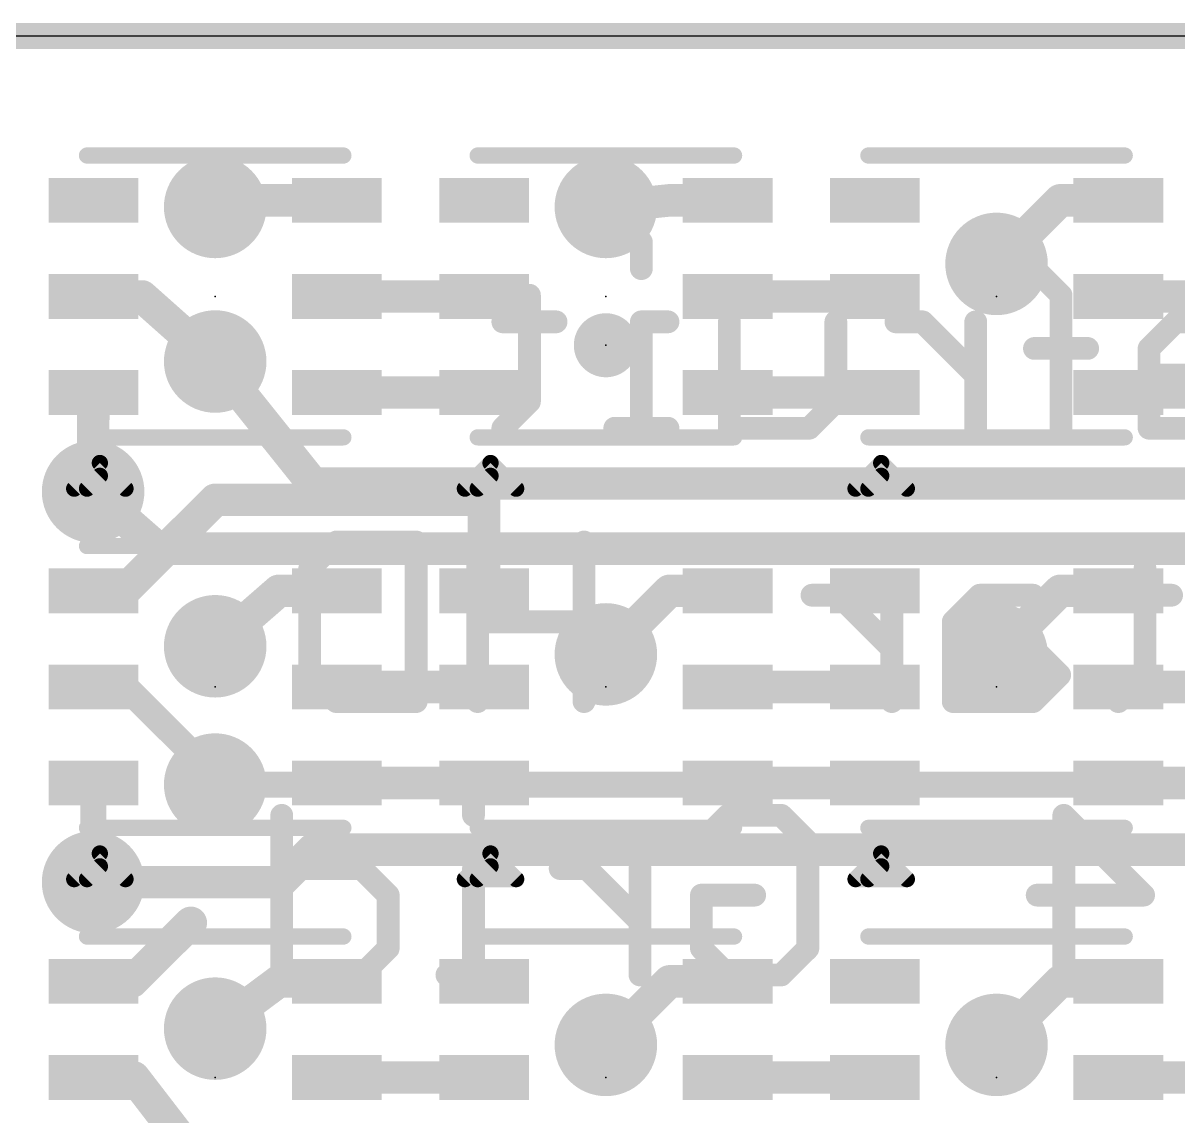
# Model space of a CAD drawing. Extents: x -5.1 to 30.5, y -0.1 to 25.5.
# Drawn here: x 0.53 to 9.54, y 16.97 to 25.5 of the extents above; entities that cross this region are included whole.
import ezdxf

# ---------------------------------------------------------------- set-up
doc = ezdxf.new("R2010")
doc.units = 0
for name, color, linetype in [('1', 12, 'CONTINUOUS'), ('16', 132, 'CONTINUOUS'), ('18', 110, 'CONTINUOUS'), ('20', 53, 'CONTINUOUS'), ('21', 40, 'CONTINUOUS'), ('22', 6, 'CONTINUOUS'), ('23', 53, 'CONTINUOUS')]:
    doc.layers.add(name, color=color, linetype=linetype)

# ---------------------------------------------------------------- blocks, each defined once
blk = doc.blocks.new('PIE')
at = {"const_width": 0.5}
blk.add_lwpolyline([(0, -0.25, 1), (0, 0.25, 1), (0, -0.25)], format="xyb", dxfattribs=at)
blk = doc.blocks.new('RECT')
blk.add_solid([(-0.5, -0.5), (0.5, -0.5), (-0.5, 0.5), (0.5, 0.5)])
blk = doc.blocks.new('ROUNDV')
at = {"const_width": 0.5}
blk.add_lwpolyline([(0, -0.25, 1), (0, 0.25, 1), (0, -0.25)], format="xyb", dxfattribs=at)

msp = doc.modelspace()

# ---------------------------------------------------------------- linework, layer by layer
at = {"layer": '1'}
for points, const_width in [([(25.4, 25.4), (0, 25.4)], 0.2032), ([(2.0835, 24.118), (2.032, 24.0665)], 0.254), ([(2.982, 24.118), (2.0835, 24.118)], 0.254), ([(5.08, 24.0665), (5.576, 24.118)], 0.254), ([(5.576, 24.118), (6.03, 24.118)], 0.254), ([(8.128, 23.622), (8.624, 24.118)], 0.254), ([(8.624, 24.118), (9.078, 24.118)], 0.254), ([(1.082, 23.368), (1.4605, 23.368)], 0.254), ([(1.4605, 23.368), (2.032, 22.86)], 0.254), ([(2.982, 23.368), (4.13, 23.368)], 0.254), ([(6.03, 23.368), (7.178, 23.368)], 0.254), ([(9.078, 23.368), (10.226, 23.368)], 0.254), ([(1.082, 22.618), (1.0795, 22.298)], 0.254), ([(2.982, 22.618), (4.13, 22.618)], 0.254), ([(6.03, 22.618), (7.178, 22.618)], 0.254), ([(9.078, 22.618), (10.226, 22.618)], 0.254), ([(1.0795, 22.298), (1.0795, 21.844)], 0.254), ([(1.3215, 21.07), (2.032, 21.7805)], 0.254), ([(4.13, 21.7805), (2.032, 21.7805)], 0.254), ([(4.13, 21.07), (4.13, 21.7805)], 0.254), ([(1.082, 21.07), (1.3215, 21.07)], 0.254), ([(2.528, 21.07), (2.032, 20.6375)], 0.254), ([(2.982, 21.07), (2.528, 21.07)], 0.254), ([(5.08, 20.574), (5.576, 21.07)], 0.254), ([(5.576, 21.07), (6.03, 21.07)], 0.254), ([(8.128, 20.574), (8.624, 21.07)], 0.254), ([(8.624, 21.07), (9.078, 21.07)], 0.254), ([(1.082, 20.32), (1.3335, 20.32)], 0.2032), ([(1.3335, 20.32), (1.9685, 19.685)], 0.2032), ([(2.982, 20.32), (4.13, 20.32)], 0.254), ([(6.03, 20.32), (7.178, 20.32)], 0.254), ([(9.078, 20.32), (10.226, 20.32)], 0.254), ([(1.9685, 19.685), (2.032, 19.558)], 0.2032), ([(1.082, 19.57), (1.082, 19.37)], 0.2032), ([(4.13, 19.57), (2.982, 19.57)], 0.254), ([(6.03, 19.57), (7.178, 19.57)], 0.254), ([(9.078, 19.57), (10.226, 19.57)], 0.254), ([(1.082, 19.37), (1.0795, 18.796)], 0.2032), ([(1.385, 18.022), (1.8415, 18.4785)], 0.254), ([(1.082, 18.022), (1.385, 18.022)], 0.254), ([(2.032, 17.653), (2.528, 18.022)], 0.254), ([(2.528, 18.022), (2.982, 18.022)], 0.254), ([(5.08, 17.526), (5.576, 18.022)], 0.254), ([(5.576, 18.022), (6.03, 18.022)], 0.254), ([(8.128, 17.526), (8.624, 18.022)], 0.254), ([(8.624, 18.022), (9.078, 18.022)], 0.254), ([(1.397, 17.272), (1.082, 17.272)], 0.254), ([(2.032, 16.4465), (1.397, 17.272)], 0.254), ([(2.982, 17.272), (4.13, 17.272)], 0.254), ([(6.03, 17.272), (7.178, 17.272)], 0.254), ([(9.078, 17.272), (10.226, 17.272)], 0.254)]:
    msp.add_lwpolyline(points, dxfattribs=dict(at, const_width=const_width))
for points, const_width in [([(2.0835, 24.1815, 1), (2.0835, 24.0545)], 0.127), ([(2.1284, 24.0731, 1), (2.0386, 24.1629)], 0.127), ([(2.982, 24.0545, 1), (2.982, 24.1815)], 0.127), ([(5.576, 24.1815, 1), (5.576, 24.0545)], 0.127), ([(5.5826, 24.0548, 1), (5.5694, 24.1812)], 0.127), ([(6.03, 24.0545, 1), (6.03, 24.1815)], 0.127), ([(8.624, 24.1815, 1), (8.624, 24.0545)], 0.127), ([(8.6689, 24.0731, 1), (8.5791, 24.1629)], 0.127), ([(9.078, 24.0545, 1), (9.078, 24.1815)], 0.127), ([(1.9871, 24.1114, 1), (2.0769, 24.0216)], 0.127), ([(5.0734, 24.1297, 1), (5.0866, 24.0033)], 0.127), ([(8.0831, 23.6669, 1), (8.1729, 23.5771)], 0.127), ([(1.082, 23.4315, 1), (1.082, 23.3045)], 0.127), ([(1.5027, 23.4155, 1), (1.4183, 23.3205)], 0.127), ([(1.4605, 23.3045, 1), (1.4605, 23.4315)], 0.127), ([(2.982, 23.4315, 1), (2.982, 23.3045)], 0.127), ([(4.13, 23.3045, 1), (4.13, 23.4315)], 0.127), ([(6.03, 23.4315, 1), (6.03, 23.3045)], 0.127), ([(7.178, 23.3045, 1), (7.178, 23.4315)], 0.127), ([(9.078, 23.4315, 1), (9.078, 23.3045)], 0.127), ([(1.9898, 22.8125, 1), (2.0742, 22.9075)], 0.127), ([(1.1455, 22.6175, 1), (1.0185, 22.6185)], 0.127), ([(2.982, 22.6815, 1), (2.982, 22.5545)], 0.127), ([(4.13, 22.5545, 1), (4.13, 22.6815)], 0.127), ([(6.03, 22.6815, 1), (6.03, 22.5545)], 0.127), ([(7.178, 22.5545, 1), (7.178, 22.6815)], 0.127), ([(9.078, 22.6815, 1), (9.078, 22.5545)], 0.127), ([(1.143, 22.298, 1), (1.016, 22.298)], 0.127), ([(1.016, 22.2985, 1), (1.143, 22.2975)], 0.127), ([(1.016, 21.844, 1), (1.143, 21.844)], 0.127), ([(2.032, 21.844, 1), (2.032, 21.717)], 0.127), ([(2.0769, 21.7356, 1), (1.9871, 21.8254)], 0.127), ([(4.1935, 21.7805, 1), (4.0665, 21.7805)], 0.127), ([(4.13, 21.717, 1), (4.13, 21.844)], 0.127), ([(1.082, 21.1335, 1), (1.082, 21.0065)], 0.127), ([(1.2766, 21.1149, 1), (1.3664, 21.0251)], 0.127), ([(1.3215, 21.0065, 1), (1.3215, 21.1335)], 0.127), ([(2.528, 21.1335, 1), (2.528, 21.0065)], 0.127), ([(2.5697, 21.0221, 1), (2.4863, 21.1179)], 0.127), ([(2.982, 21.0065, 1), (2.982, 21.1335)], 0.127), ([(5.576, 21.1335, 1), (5.576, 21.0065)], 0.127), ([(5.6209, 21.0251, 1), (5.5311, 21.1149)], 0.127), ([(6.03, 21.0065, 1), (6.03, 21.1335)], 0.127), ([(8.624, 21.1335, 1), (8.624, 21.0065)], 0.127), ([(8.6689, 21.0251, 1), (8.5791, 21.1149)], 0.127), ([(9.078, 21.0065, 1), (9.078, 21.1335)], 0.127), ([(4.0665, 21.07, 1), (4.1935, 21.07)], 0.127), ([(1.9903, 20.6854, 1), (2.0737, 20.5896)], 0.127), ([(5.0351, 20.6189, 1), (5.1249, 20.5291)], 0.127), ([(8.0831, 20.6189, 1), (8.1729, 20.5291)], 0.127), ([(1.082, 20.3708, 1), (1.082, 20.2692)], 0.1016), ([(1.3694, 20.3559, 1), (1.2976, 20.2841)], 0.1016), ([(1.3335, 20.2692, 1), (1.3335, 20.3708)], 0.1016), ([(2.982, 20.3835, 1), (2.982, 20.2565)], 0.127), ([(4.13, 20.2565, 1), (4.13, 20.3835)], 0.127), ([(6.03, 20.3835, 1), (6.03, 20.2565)], 0.127), ([(7.178, 20.2565, 1), (7.178, 20.3835)], 0.127), ([(9.078, 20.3835, 1), (9.078, 20.2565)], 0.127), ([(2.0139, 19.7077, 1), (1.9231, 19.6623)], 0.1016), ([(1.9326, 19.6491, 1), (2.0044, 19.7209)], 0.1016), ([(1.1328, 19.57, 1), (1.0312, 19.57)], 0.1016), ([(2.982, 19.6335, 1), (2.982, 19.5065)], 0.127), ([(4.13, 19.5065, 1), (4.13, 19.6335)], 0.127), ([(6.03, 19.6335, 1), (6.03, 19.5065)], 0.127), ([(7.178, 19.5065, 1), (7.178, 19.6335)], 0.127), ([(9.078, 19.6335, 1), (9.078, 19.5065)], 0.127), ([(1.9866, 19.5353, 1), (2.0774, 19.5807)], 0.1016), ([(1.1328, 19.3698, 1), (1.0312, 19.3702)], 0.1016), ([(1.0312, 19.37, 1), (1.1328, 19.37)], 0.1016), ([(1.0287, 18.7962, 1), (1.1303, 18.7958)], 0.1016), ([(1.8864, 18.4336, 1), (1.7966, 18.5234)], 0.127), ([(1.082, 18.0855, 1), (1.082, 17.9585)], 0.127), ([(1.3401, 18.0669, 1), (1.4299, 17.9771)], 0.127), ([(1.385, 17.9585, 1), (1.385, 18.0855)], 0.127), ([(2.528, 18.0855, 1), (2.528, 17.9585)], 0.127), ([(2.5659, 17.9711, 1), (2.4901, 18.0729)], 0.127), ([(2.982, 17.9585, 1), (2.982, 18.0855)], 0.127), ([(5.576, 18.0855, 1), (5.576, 17.9585)], 0.127), ([(5.6209, 17.9771, 1), (5.5311, 18.0669)], 0.127), ([(6.03, 17.9585, 1), (6.03, 18.0855)], 0.127), ([(8.624, 18.0855, 1), (8.624, 17.9585)], 0.127), ([(8.6689, 17.9771, 1), (8.5791, 18.0669)], 0.127), ([(9.078, 17.9585, 1), (9.078, 18.0855)], 0.127), ([(1.9941, 17.7039, 1), (2.0699, 17.6021)], 0.127), ([(5.0351, 17.5709, 1), (5.1249, 17.4811)], 0.127), ([(8.0831, 17.5709, 1), (8.1729, 17.4811)], 0.127), ([(1.082, 17.3355, 1), (1.082, 17.2085)], 0.127), ([(1.4473, 17.3107, 1), (1.3467, 17.2333)], 0.127), ([(1.397, 17.2085, 1), (1.397, 17.3355)], 0.127), ([(2.982, 17.3355, 1), (2.982, 17.2085)], 0.127), ([(4.13, 17.2085, 1), (4.13, 17.3355)], 0.127), ([(6.03, 17.3355, 1), (6.03, 17.2085)], 0.127), ([(7.178, 17.2085, 1), (7.178, 17.3355)], 0.127), ([(9.078, 17.3355, 1), (9.078, 17.2085)], 0.127)]:
    msp.add_lwpolyline(points, format="xyb", dxfattribs=dict(at, const_width=const_width))
at = {"layer": '16'}
for points, const_width in [([(0, 25.4), (25.4, 25.4)], 0.2032), ([(2.032, 22.86), (2.794, 21.9075)], 0.254), ([(1.0795, 21.844), (1.0795, 22.098)], 0.254), ([(2.794, 21.9075), (19.6215, 21.9075)], 0.254), ([(1.0795, 21.844), (1.5875, 21.3995)], 0.254), ([(1.5875, 21.3995), (19.3675, 21.3995)], 0.254), ([(2.032, 19.558), (21.336, 19.558)], 0.2032), ([(2.794, 19.05), (2.54, 18.796)], 0.254), ([(21.0185, 19.05), (2.794, 19.05)], 0.254), ([(2.54, 18.796), (1.0795, 18.796)], 0.254)]:
    msp.add_lwpolyline(points, dxfattribs=dict(at, const_width=const_width))
for points, const_width in [([(2.0816, 22.8997, 1), (1.9824, 22.8203)], 0.127), ([(1.143, 22.098, 1), (1.016, 22.098)], 0.127), ([(2.794, 21.971, 1), (2.794, 21.844)], 0.127), ([(2.7444, 21.8678, 1), (2.8436, 21.9472)], 0.127), ([(1.1213, 21.8918, 1), (1.0377, 21.7962)], 0.127), ([(1.016, 21.844, 1), (1.143, 21.844)], 0.127), ([(1.5875, 21.463, 1), (1.5875, 21.336)], 0.127), ([(1.5457, 21.3517, 1), (1.6293, 21.4473)], 0.127), ([(2.032, 19.6088, 1), (2.032, 19.5072)], 0.1016), ([(2.794, 19.1135, 1), (2.794, 18.9865)], 0.127), ([(2.8389, 19.0051, 1), (2.7491, 19.0949)], 0.127), ([(1.0795, 18.8595, 1), (1.0795, 18.7325)], 0.127), ([(2.54, 18.7325, 1), (2.54, 18.8595)], 0.127), ([(2.4951, 18.8409, 1), (2.5849, 18.7511)], 0.127)]:
    msp.add_lwpolyline(points, format="xyb", dxfattribs=dict(at, const_width=const_width))
at = {"layer": '20'}
msp.add_line((29.972, 25.4), (-4.572, 25.4), dxfattribs=at)
at = {"layer": '21', "const_width": 0.127}
for points in [[(3.032, 24.468), (1.032, 24.468)], [(6.08, 24.468), (4.08, 24.468)], [(9.128, 24.468), (7.128, 24.468)], [(3.032, 22.268), (1.032, 22.268)], [(6.08, 22.268), (4.08, 22.268)], [(9.128, 22.268), (7.128, 22.268)], [(1.132, 22.068), (0.932, 21.868)], [(1.332, 21.868), (1.132, 22.068)], [(4.18, 22.068), (3.98, 21.868)], [(4.38, 21.868), (4.18, 22.068)], [(7.228, 22.068), (7.028, 21.868)], [(7.428, 21.868), (7.228, 22.068)], [(1.032, 21.868), (1.132, 21.968)], [(4.08, 21.868), (4.18, 21.968)], [(7.128, 21.868), (7.228, 21.968)], [(0.932, 21.868), (1.232, 21.868)], [(0.932, 21.868), (1.032, 21.868)], [(1.232, 21.868), (1.332, 21.868)], [(3.98, 21.868), (4.28, 21.868)], [(3.98, 21.868), (4.08, 21.868)], [(4.28, 21.868), (4.38, 21.868)], [(7.028, 21.868), (7.328, 21.868)], [(7.028, 21.868), (7.128, 21.868)], [(7.328, 21.868), (7.428, 21.868)], [(3.032, 21.42), (1.032, 21.42)], [(6.08, 21.42), (4.08, 21.42)], [(9.128, 21.42), (7.128, 21.42)], [(3.032, 19.22), (1.032, 19.22)], [(6.08, 19.22), (4.08, 19.22)], [(9.128, 19.22), (7.128, 19.22)], [(1.132, 19.02), (0.932, 18.82)], [(1.332, 18.82), (1.132, 19.02)], [(4.18, 19.02), (3.98, 18.82)], [(4.38, 18.82), (4.18, 19.02)], [(7.228, 19.02), (7.028, 18.82)], [(7.428, 18.82), (7.228, 19.02)], [(1.032, 18.82), (1.132, 18.92)], [(4.08, 18.82), (4.18, 18.92)], [(7.128, 18.82), (7.228, 18.92)], [(0.932, 18.82), (1.232, 18.82)], [(0.932, 18.82), (1.032, 18.82)], [(1.232, 18.82), (1.332, 18.82)], [(3.98, 18.82), (4.28, 18.82)], [(3.98, 18.82), (4.08, 18.82)], [(4.28, 18.82), (4.38, 18.82)], [(7.028, 18.82), (7.328, 18.82)], [(7.028, 18.82), (7.128, 18.82)], [(7.328, 18.82), (7.428, 18.82)], [(3.032, 18.372), (1.032, 18.372)], [(6.08, 18.372), (4.08, 18.372)], [(9.128, 18.372), (7.128, 18.372)]]:
    msp.add_lwpolyline(points, dxfattribs=at)
at = {"layer": '21', "const_width": 0.0635}
for points in [[(1.032, 24.4997, 1), (1.032, 24.4363)], [(3.032, 24.4363, 1), (3.032, 24.4997)], [(4.08, 24.4997, 1), (4.08, 24.4363)], [(6.08, 24.4363, 1), (6.08, 24.4997)], [(7.128, 24.4997, 1), (7.128, 24.4363)], [(9.128, 24.4363, 1), (9.128, 24.4997)], [(1.032, 22.2997, 1), (1.032, 22.2363)], [(3.032, 22.2363, 1), (3.032, 22.2997)], [(4.08, 22.2997, 1), (4.08, 22.2363)], [(6.08, 22.2363, 1), (6.08, 22.2997)], [(7.128, 22.2997, 1), (7.128, 22.2363)], [(9.128, 22.2363, 1), (9.128, 22.2997)], [(1.1545, 22.0905, 1), (1.1095, 22.0455)], [(1.1545, 22.0455, 1), (1.1095, 22.0905)], [(4.2025, 22.0905, 1), (4.1575, 22.0455)], [(4.2025, 22.0455, 1), (4.1575, 22.0905)], [(7.2505, 22.0905, 1), (7.2055, 22.0455)], [(7.2505, 22.0455, 1), (7.2055, 22.0905)], [(1.1545, 21.9455, 1), (1.1095, 21.9905)], [(4.2025, 21.9455, 1), (4.1575, 21.9905)], [(7.2505, 21.9455, 1), (7.2055, 21.9905)], [(0.9095, 21.8905, 1), (0.9545, 21.8455)], [(0.932, 21.8998, 1), (0.932, 21.8363)], [(0.932, 21.8998, 1), (0.932, 21.8363)], [(1.0095, 21.8905, 1), (1.0545, 21.8455)], [(1.032, 21.8363, 1), (1.032, 21.8998)], [(1.232, 21.8998, 1), (1.232, 21.8363)], [(1.232, 21.8363, 1), (1.232, 21.8998)], [(1.3095, 21.8455, 1), (1.3545, 21.8905)], [(1.332, 21.8363, 1), (1.332, 21.8998)], [(3.9575, 21.8905, 1), (4.0025, 21.8455)], [(3.98, 21.8998, 1), (3.98, 21.8363)], [(3.98, 21.8998, 1), (3.98, 21.8363)], [(4.0575, 21.8905, 1), (4.1025, 21.8455)], [(4.08, 21.8363, 1), (4.08, 21.8998)], [(4.28, 21.8998, 1), (4.28, 21.8363)], [(4.28, 21.8363, 1), (4.28, 21.8998)], [(4.3575, 21.8455, 1), (4.4025, 21.8905)], [(4.38, 21.8363, 1), (4.38, 21.8998)], [(7.0055, 21.8905, 1), (7.0505, 21.8455)], [(7.028, 21.8998, 1), (7.028, 21.8363)], [(7.028, 21.8998, 1), (7.028, 21.8363)], [(7.1055, 21.8905, 1), (7.1505, 21.8455)], [(7.128, 21.8363, 1), (7.128, 21.8998)], [(7.328, 21.8998, 1), (7.328, 21.8363)], [(7.328, 21.8363, 1), (7.328, 21.8998)], [(7.4055, 21.8455, 1), (7.4505, 21.8905)], [(7.428, 21.8363, 1), (7.428, 21.8998)], [(1.032, 21.4518, 1), (1.032, 21.3883)], [(3.032, 21.3883, 1), (3.032, 21.4518)], [(4.08, 21.4518, 1), (4.08, 21.3883)], [(6.08, 21.3883, 1), (6.08, 21.4518)], [(7.128, 21.4518, 1), (7.128, 21.3883)], [(9.128, 21.3883, 1), (9.128, 21.4518)], [(1.032, 19.2518, 1), (1.032, 19.1883)], [(3.032, 19.1883, 1), (3.032, 19.2518)], [(4.08, 19.2518, 1), (4.08, 19.1883)], [(6.08, 19.1883, 1), (6.08, 19.2518)], [(7.128, 19.2518, 1), (7.128, 19.1883)], [(9.128, 19.1883, 1), (9.128, 19.2518)], [(1.1545, 19.0425, 1), (1.1095, 18.9975)], [(1.1545, 18.9975, 1), (1.1095, 19.0425)], [(4.2025, 19.0425, 1), (4.1575, 18.9975)], [(4.2025, 18.9975, 1), (4.1575, 19.0425)], [(7.2505, 19.0425, 1), (7.2055, 18.9975)], [(7.2505, 18.9975, 1), (7.2055, 19.0425)], [(1.1545, 18.8975, 1), (1.1095, 18.9425)], [(4.2025, 18.8975, 1), (4.1575, 18.9425)], [(7.2505, 18.8975, 1), (7.2055, 18.9425)], [(0.9095, 18.8425, 1), (0.9545, 18.7975)], [(0.932, 18.8517, 1), (0.932, 18.7883)], [(0.932, 18.8517, 1), (0.932, 18.7883)], [(1.0095, 18.8425, 1), (1.0545, 18.7975)], [(1.032, 18.7883, 1), (1.032, 18.8517)], [(1.232, 18.8517, 1), (1.232, 18.7883)], [(1.232, 18.7883, 1), (1.232, 18.8517)], [(1.3095, 18.7975, 1), (1.3545, 18.8425)], [(1.332, 18.7883, 1), (1.332, 18.8517)], [(3.9575, 18.8425, 1), (4.0025, 18.7975)], [(3.98, 18.8517, 1), (3.98, 18.7883)], [(3.98, 18.8517, 1), (3.98, 18.7883)], [(4.0575, 18.8425, 1), (4.1025, 18.7975)], [(4.08, 18.7883, 1), (4.08, 18.8517)], [(4.28, 18.8517, 1), (4.28, 18.7883)], [(4.28, 18.7883, 1), (4.28, 18.8517)], [(4.3575, 18.7975, 1), (4.4025, 18.8425)], [(4.38, 18.7883, 1), (4.38, 18.8517)], [(7.0055, 18.8425, 1), (7.0505, 18.7975)], [(7.028, 18.8517, 1), (7.028, 18.7883)], [(7.028, 18.8517, 1), (7.028, 18.7883)], [(7.1055, 18.8425, 1), (7.1505, 18.7975)], [(7.128, 18.7883, 1), (7.128, 18.8517)], [(7.328, 18.8517, 1), (7.328, 18.7883)], [(7.328, 18.7883, 1), (7.328, 18.8517)], [(7.4055, 18.7975, 1), (7.4505, 18.8425)], [(7.428, 18.7883, 1), (7.428, 18.8517)], [(1.032, 18.4037, 1), (1.032, 18.3403)], [(3.032, 18.3403, 1), (3.032, 18.4037)], [(4.08, 18.4037, 1), (4.08, 18.3403)], [(6.08, 18.3403, 1), (6.08, 18.4037)], [(7.128, 18.4037, 1), (7.128, 18.3403)], [(9.128, 18.3403, 1), (9.128, 18.4037)]]:
    msp.add_lwpolyline(points, format="xyb", dxfattribs=at)
at = {"layer": '22', "const_width": 0.1778}
for points in [[(5.3569, 23.7926), (5.3569, 23.585)], [(8.6312, 23.3774), (8.4236, 23.585)], [(4.4838, 23.3774), (4.4838, 22.5469)], [(8.6312, 22.3393), (8.6312, 23.3774)], [(4.6914, 23.1697), (4.2761, 23.1697)], [(5.5645, 23.1697), (5.3569, 23.1697)], [(5.3569, 23.1697), (5.3569, 22.3393)], [(6.0438, 22.3393), (6.0438, 23.1697)], [(6.8742, 23.1697), (6.8742, 22.5469)], [(7.5505, 23.1697), (7.3428, 23.1697)], [(7.9657, 22.7545), (7.5505, 23.1697)], [(7.9657, 22.3393), (7.9657, 23.1697)], [(9.5257, 23.1697), (9.3181, 22.9621)], [(9.9409, 23.1697), (9.5257, 23.1697)], [(8.8388, 22.9621), (8.4236, 22.9621)], [(9.3181, 22.9621), (9.3181, 22.3393)], [(9.9409, 22.7545), (9.3181, 22.7545)], [(4.4838, 22.5469), (4.2761, 22.3393)], [(6.8742, 22.5469), (6.6666, 22.3393)], [(5.5645, 22.3393), (5.1493, 22.3393)], [(6.6666, 22.3393), (6.0438, 22.3393)], [(9.3181, 22.3393), (9.9409, 22.3393)], [(2.7695, 21.2438), (2.9771, 21.4514)], [(2.9771, 21.4514), (3.5999, 21.4514)], [(3.5999, 21.4514), (3.5999, 20.2057)], [(4.0792, 21.4514), (4.0792, 20.2057)], [(4.9097, 20.2057), (4.9097, 21.4514)], [(2.7695, 20.4133), (2.7695, 21.2438)], [(9.2861, 21.2438), (9.2861, 20.4133)], [(6.8956, 21.0361), (6.688, 21.0361)], [(7.3108, 20.6209), (6.8956, 21.0361)], [(7.3108, 20.2057), (7.3108, 21.0361)], [(7.9977, 21.0361), (7.7901, 20.8285)], [(8.4129, 21.0361), (7.9977, 21.0361)], [(9.4937, 21.0361), (9.0785, 21.0361)], [(4.9097, 20.8285), (4.0792, 20.8285)], [(7.7901, 20.8285), (7.7901, 20.2057)], [(8.4129, 20.6209), (7.7901, 20.6209)], [(8.6205, 20.4133), (8.4129, 20.6209)], [(2.9771, 20.2057), (2.7695, 20.4133)], [(8.4129, 20.2057), (8.6205, 20.4133)], [(9.2861, 20.4133), (9.0785, 20.2057)], [(3.5999, 20.2057), (2.9771, 20.2057)], [(7.7901, 20.2057), (8.4129, 20.2057)], [(4.0472, 19.5254), (4.0472, 19.3178)], [(2.5512, 19.3178), (2.5512, 18.0721)], [(5.8255, 19.1102), (6.0331, 19.3178)], [(6.0331, 19.3178), (6.4483, 19.3178)], [(6.4483, 19.3178), (6.656, 19.1102)], [(8.6526, 18.0721), (8.6526, 19.3178)], [(8.6526, 19.3178), (9.2754, 18.6949)], [(6.656, 19.1102), (6.656, 18.2797)], [(3.174, 18.9025), (2.5512, 18.9025)], [(3.3816, 18.6949), (3.174, 18.9025)], [(4.2548, 18.9025), (4.0472, 18.9025)], [(4.0472, 18.9025), (4.0472, 18.0721)], [(4.931, 18.9025), (4.7234, 18.9025)], [(5.3462, 18.4873), (4.931, 18.9025)], [(5.3462, 18.0721), (5.3462, 18.9025)], [(3.3816, 18.2797), (3.3816, 18.6949)], [(5.8255, 18.2797), (5.8255, 18.6949)], [(5.8255, 18.6949), (6.2407, 18.6949)], [(9.2754, 18.6949), (8.445, 18.6949)], [(3.174, 18.0721), (3.3816, 18.2797)], [(6.0331, 18.0721), (5.8255, 18.2797)], [(6.656, 18.2797), (6.4483, 18.0721)], [(2.5512, 18.0721), (3.174, 18.0721)], [(4.2548, 18.0721), (3.8396, 18.0721)], [(6.4483, 18.0721), (6.0331, 18.0721)]]:
    msp.add_lwpolyline(points, dxfattribs=at)
at = {"layer": '22', "const_width": 0.0889}
for points in [[(5.4014, 23.7926, 1), (5.3125, 23.7926)], [(5.3125, 23.585, 1), (5.4014, 23.585)], [(8.455, 23.6164, 1), (8.3922, 23.5535)], [(4.5282, 23.3774, 1), (4.4393, 23.3774)], [(8.6757, 23.3774, 1), (8.5868, 23.3774)], [(8.5998, 23.3459, 1), (8.6626, 23.4088)], [(4.2761, 23.2142, 1), (4.2761, 23.1253)], [(4.6914, 23.1253, 1), (4.6914, 23.2142)], [(5.3569, 23.2142, 1), (5.3569, 23.1253)], [(5.4014, 23.1697, 1), (5.3125, 23.1697)], [(5.5645, 23.1253, 1), (5.5645, 23.2142)], [(6.0882, 23.1697, 1), (5.9993, 23.1697)], [(6.9187, 23.1697, 1), (6.8298, 23.1697)], [(7.3428, 23.2142, 1), (7.3428, 23.1253)], [(7.5819, 23.2012, 1), (7.519, 23.1383)], [(7.5505, 23.1253, 1), (7.5505, 23.2142)], [(8.0101, 23.1697, 1), (7.9212, 23.1697)], [(9.5257, 23.2142, 1), (9.5257, 23.1253)], [(9.5571, 23.1383, 1), (9.4943, 23.2012)], [(8.4236, 23.0066, 1), (8.4236, 22.9177)], [(8.8388, 22.9177, 1), (8.8388, 23.0066)], [(9.3626, 22.9621, 1), (9.2737, 22.9621)], [(9.2867, 22.9936, 1), (9.3495, 22.9307)], [(7.9342, 22.7231, 1), (7.9971, 22.7859)], [(9.3181, 22.799, 1), (9.3181, 22.7101)], [(4.5152, 22.5155, 1), (4.4523, 22.5783)], [(6.9057, 22.5155, 1), (6.8428, 22.5783)], [(4.4393, 22.5469, 1), (4.5282, 22.5469)], [(6.8298, 22.5469, 1), (6.9187, 22.5469)], [(4.2447, 22.3707, 1), (4.3076, 22.3079)], [(5.1493, 22.3838, 1), (5.1493, 22.2949)], [(5.3125, 22.3393, 1), (5.4014, 22.3393)], [(5.5645, 22.2949, 1), (5.5645, 22.3838)], [(5.9993, 22.3393, 1), (6.0882, 22.3393)], [(6.0438, 22.3838, 1), (6.0438, 22.2949)], [(6.6352, 22.3707, 1), (6.6981, 22.3079)], [(6.6666, 22.2949, 1), (6.6666, 22.3838)], [(7.9212, 22.3393, 1), (8.0101, 22.3393)], [(8.5868, 22.3393, 1), (8.6757, 22.3393)], [(9.3181, 22.3838, 1), (9.3181, 22.2949)], [(9.2737, 22.3393, 1), (9.3626, 22.3393)], [(2.9771, 21.4958, 1), (2.9771, 21.4069)], [(3.0085, 21.4199, 1), (2.9457, 21.4828)], [(3.6444, 21.4514, 1), (3.5555, 21.4514)], [(3.5999, 21.4069, 1), (3.5999, 21.4958)], [(4.1237, 21.4514, 1), (4.0348, 21.4514)], [(4.9541, 21.4514, 1), (4.8652, 21.4514)], [(2.8139, 21.2438, 1), (2.725, 21.2438)], [(2.7381, 21.2752, 1), (2.8009, 21.2123)], [(9.3305, 21.2438, 1), (9.2416, 21.2438)], [(6.688, 21.0806, 1), (6.688, 20.9917)], [(6.927, 21.0676, 1), (6.8642, 21.0047)], [(6.8956, 20.9917, 1), (6.8956, 21.0806)], [(7.3553, 21.0361, 1), (7.2664, 21.0361)], [(7.9977, 21.0806, 1), (7.9977, 20.9917)], [(8.0291, 21.0047, 1), (7.9663, 21.0676)], [(8.4129, 20.9917, 1), (8.4129, 21.0806)], [(9.0785, 21.0806, 1), (9.0785, 20.9917)], [(9.4937, 20.9917, 1), (9.4937, 21.0806)], [(4.0792, 20.873, 1), (4.0792, 20.7841)], [(4.9097, 20.7841, 1), (4.9097, 20.873)], [(7.7587, 20.86, 1), (7.8215, 20.7971)], [(7.8346, 20.8285, 1), (7.7457, 20.8285)], [(7.2794, 20.5895, 1), (7.3422, 20.6523)], [(7.7901, 20.6654, 1), (7.7901, 20.5765)], [(8.4444, 20.6523, 1), (8.3815, 20.5895)], [(8.4129, 20.5765, 1), (8.4129, 20.6654)], [(2.8009, 20.4447, 1), (2.7381, 20.3819)], [(2.725, 20.4133, 1), (2.8139, 20.4133)], [(8.5891, 20.3819, 1), (8.652, 20.4447)], [(8.652, 20.3819, 1), (8.5891, 20.4447)], [(9.2416, 20.4133, 1), (9.3305, 20.4133)], [(9.3175, 20.3819, 1), (9.2547, 20.4447)], [(2.9771, 20.2502, 1), (2.9771, 20.1612)], [(2.9457, 20.1743, 1), (3.0085, 20.2371)], [(3.5999, 20.1612, 1), (3.5999, 20.2502)], [(7.7901, 20.2502, 1), (7.7901, 20.1612)], [(8.3815, 20.2371, 1), (8.4444, 20.1743)], [(8.4129, 20.1612, 1), (8.4129, 20.2502)], [(9.047, 20.2371, 1), (9.1099, 20.1743)], [(3.5555, 20.2057, 1), (3.6444, 20.2057)], [(4.0348, 20.2057, 1), (4.1237, 20.2057)], [(4.8652, 20.2057, 1), (4.9541, 20.2057)], [(7.2664, 20.2057, 1), (7.3553, 20.2057)], [(7.7457, 20.2057, 1), (7.8346, 20.2057)], [(4.0916, 19.5254, 1), (4.0027, 19.5254)], [(2.5957, 19.3178, 1), (2.5068, 19.3178)], [(6.0331, 19.3622, 1), (6.0331, 19.2733)], [(6.0646, 19.2863, 1), (6.0017, 19.3492)], [(6.4798, 19.3492, 1), (6.4169, 19.2863)], [(6.4483, 19.2733, 1), (6.4483, 19.3622)], [(8.684, 19.3492, 1), (8.6211, 19.2863)], [(8.697, 19.3178, 1), (8.6081, 19.3178)], [(4.0027, 19.3178, 1), (4.0916, 19.3178)], [(6.7004, 19.1102, 1), (6.6115, 19.1102)], [(5.7941, 19.1416, 1), (5.8569, 19.0787)], [(6.6245, 19.0787, 1), (6.6874, 19.1416)], [(2.5512, 18.947, 1), (2.5512, 18.8581)], [(3.2055, 18.934, 1), (3.1426, 18.8711)], [(3.174, 18.8581, 1), (3.174, 18.947)], [(4.0472, 18.947, 1), (4.0472, 18.8581)], [(4.0916, 18.9025, 1), (4.0027, 18.9025)], [(4.2548, 18.8581, 1), (4.2548, 18.947)], [(4.7234, 18.947, 1), (4.7234, 18.8581)], [(4.9624, 18.934, 1), (4.8996, 18.8711)], [(4.931, 18.8581, 1), (4.931, 18.947)], [(5.3907, 18.9025, 1), (5.3018, 18.9025)], [(3.4261, 18.6949, 1), (3.3372, 18.6949)], [(3.3502, 18.6635, 1), (3.4131, 18.7264)], [(5.8255, 18.7394, 1), (5.8255, 18.6505)], [(5.87, 18.6949, 1), (5.7811, 18.6949)], [(6.2407, 18.6505, 1), (6.2407, 18.7394)], [(8.445, 18.7394, 1), (8.445, 18.6505)], [(9.244, 18.6635, 1), (9.3068, 18.7264)], [(9.2754, 18.6505, 1), (9.2754, 18.7394)], [(5.3148, 18.4559, 1), (5.3777, 18.5187)], [(3.3372, 18.2797, 1), (3.4261, 18.2797)], [(3.4131, 18.2483, 1), (3.3502, 18.3111)], [(5.8569, 18.3111, 1), (5.7941, 18.2483)], [(5.7811, 18.2797, 1), (5.87, 18.2797)], [(6.6115, 18.2797, 1), (6.7004, 18.2797)], [(6.6874, 18.2483, 1), (6.6245, 18.3111)], [(2.5512, 18.1166, 1), (2.5512, 18.0277)], [(2.5068, 18.0721, 1), (2.5957, 18.0721)], [(3.1426, 18.1035, 1), (3.2055, 18.0407)], [(3.174, 18.0277, 1), (3.174, 18.1166)], [(3.8396, 18.1166, 1), (3.8396, 18.0277)], [(4.0027, 18.0721, 1), (4.0916, 18.0721)], [(4.2548, 18.0277, 1), (4.2548, 18.1166)], [(5.3018, 18.0721, 1), (5.3907, 18.0721)], [(6.0331, 18.1166, 1), (6.0331, 18.0277)], [(6.0017, 18.0407, 1), (6.0646, 18.1035)], [(6.4169, 18.1035, 1), (6.4798, 18.0407)], [(6.4483, 18.0277, 1), (6.4483, 18.1166)], [(8.6081, 18.0721, 1), (8.697, 18.0721)]]:
    msp.add_lwpolyline(points, format="xyb", dxfattribs=at)
at = {"layer": '23'}
for p in [(2.032, 23.368), (5.08, 23.368), (8.128, 23.368), (5.08, 22.987), (2.032, 20.32), (5.08, 20.32), (8.128, 20.32), (2.032, 17.272), (5.08, 17.272), (8.128, 17.272)]:
    msp.add_point(p, dxfattribs=at)

# ---------------------------------------------------------------- block references
at = {"layer": '1', "xscale": 0.7, "yscale": 0.35, "rotation": 180}
for p in [(1.082, 24.118), (2.982, 24.118), (4.13, 24.118), (6.03, 24.118), (7.178, 24.118), (9.078, 24.118), (1.082, 23.368), (2.982, 23.368), (4.13, 23.368), (6.03, 23.368), (7.178, 23.368), (9.078, 23.368), (1.082, 22.618), (2.982, 22.618), (4.13, 22.618), (6.03, 22.618), (7.178, 22.618), (9.078, 22.618), (1.082, 21.07), (2.982, 21.07), (4.13, 21.07), (6.03, 21.07), (7.178, 21.07), (9.078, 21.07), (1.082, 20.32), (2.982, 20.32), (4.13, 20.32), (6.03, 20.32), (7.178, 20.32), (9.078, 20.32), (1.082, 19.57), (2.982, 19.57), (4.13, 19.57), (6.03, 19.57), (7.178, 19.57), (9.078, 19.57), (1.082, 18.022), (2.982, 18.022), (4.13, 18.022), (6.03, 18.022), (7.178, 18.022), (9.078, 18.022), (1.082, 17.272), (2.982, 17.272), (4.13, 17.272), (6.03, 17.272), (7.178, 17.272), (9.078, 17.272)]:
    msp.add_blockref('RECT', p, dxfattribs=at)
at = {"layer": '1', "xscale": 0.5, "yscale": 0.5}
msp.add_blockref('PIE', (5.08, 22.987), dxfattribs=at)
at = {"layer": '18', "xscale": 0.8001, "yscale": 0.8001}
for p in [(2.032, 24.0665), (2.032, 24.0665), (5.08, 24.0665), (5.08, 24.0665), (8.128, 23.622), (8.128, 23.622), (2.032, 22.86), (2.032, 22.86), (1.0795, 21.844), (1.0795, 21.844), (2.032, 20.6375), (2.032, 20.6375), (5.08, 20.574), (5.08, 20.574), (8.128, 20.574), (8.128, 20.574), (2.032, 19.558), (2.032, 19.558), (1.0795, 18.796), (1.0795, 18.796), (2.032, 17.653), (2.032, 17.653), (5.08, 17.526), (5.08, 17.526), (8.128, 17.526), (8.128, 17.526)]:
    msp.add_blockref('ROUNDV', p, dxfattribs=at)

doc.saveas('drawing.dxf')
